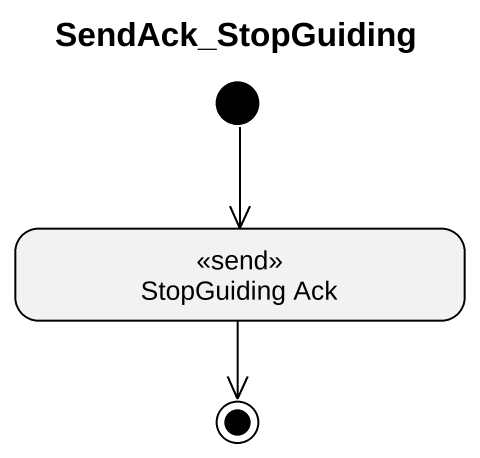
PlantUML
@startuml
title SendAck_StopGuiding
hide empty description
state "StopGuiding Ack" as StopGuiding_Ack <<send>>
[*] --> StopGuiding_Ack
StopGuiding_Ack --> [*]
@enduml
